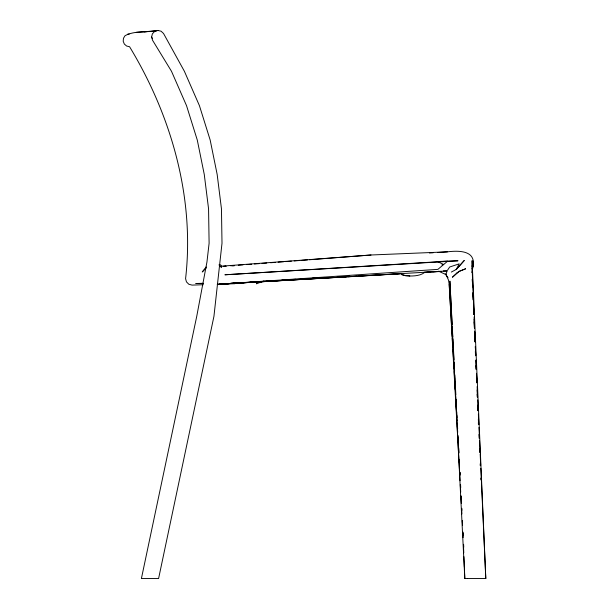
<?xml version="1.0" encoding="UTF-8"?>
<svg xmlns="http://www.w3.org/2000/svg" width="609" height="609" viewBox="0 0 609 609"><rect width="100%" height="100%" fill="white"/><g stroke="black" fill="none" stroke-linecap="round" stroke-linejoin="round"><path stroke-width="0.91" d="M472.089 272.581L472.097 260.675L485.799 578.55L467.552 578.55M472.858 263.111L473.178 261.276L472.234 269.109C477.852 251.296 461.234 250.093 447.417 251.844L371.01 254.996L221.021 266.217M472.325 266.932L473.147 262.388L472.249 272.558L473.178 261.276L472.432 267.922L473.147 262.388L472.318 266.057L473.14 262.799L472.272 265.463M472.241 269.14L473.147 262.388M472.234 266.795L472.546 264.953M472.318 267.222L473.14 262.799M151.611 37.096L152.372 33.845L154.656 31.417L157.853 30.45L161.103 31.211L163.539 33.495L184.39 71.283L199.432 105.677L210.181 140.07L217.169 174.456L221.463 208.849L222.003 243.242L213.942 316.322L158.591 578.55L141.402 578.55L196.745 316.322L206.953 261.984L209.108 243.242L208.567 208.849L204.266 174.456L197.286 140.07L186.537 105.677L171.494 71.283L152.577 40.293L151.611 37.096L152.463 38.466M452.183 336.434L449.183 284.213L448.483 280.041L446.009 274.613L447.021 270.967L443.322 270.898M447.554 270.175L449.663 267.008L459.194 263.849L456.217 269.49L451.33 272.063M206.215 266.978L202.249 271.972L206.185 267.96M144.226 31.843L157.853 30.45C147.127 32.802 134.909 30.29 125.051 35.703L123.46 38.268L123.201 41.275L124.35 44.069L126.642 46.04L129.58 46.748C171.411 115.748 194.857 197.78 185.585 278.656L186.453 281.876L188.813 284.236L192.041 285.103L203.239 284.738M424.656 272.444C420.393 275.656 414.927 276.006 409.788 276.022M447.021 270.967L217.367 284.258M256.564 282.043L256.572 283.733L263.91 280.985M441.868 264.907L443.679 264.504L437.422 261.535L458.021 260.774L224.904 274.788L447.653 261.154L437.894 269.368L219.088 284.213L259.906 281.571M225.985 266.186L223.145 266.407L225.977 266.27M230.727 265.821L234.518 265.532M238.309 265.235L243.044 264.869M246.835 264.58L251.578 264.215M254.425 263.994L259.16 263.628M262.007 263.408L266.742 263.042M270.533 262.753L275.276 262.388M278.115 262.167L283.809 261.725M285.705 261.581L291.391 261.139M294.231 260.918L299.917 260.485M301.813 260.34L307.499 259.898M309.395 259.754L371.01 254.996M147.226 31.599L136.279 32.346M232.6 265.836L234.495 265.714M429.436 253.017L433.22 252.765M437.955 252.461L447.417 251.844M261.801 281.449L267.503 281.084M271.294 280.833L276.996 280.467M281.739 280.163L286.489 279.851M292.183 279.485L295.982 279.242M301.676 278.869L305.474 278.625M312.12 278.199L314.967 278.016M322.557 277.521L324.46 277.399M219.088 284.213L292.929 279.683M294.817 279.569L301.447 279.166M305.231 278.93L310.917 278.587M315.645 278.298L320.38 278.001M327.01 277.597L329.85 277.422M337.424 276.958L340.264 276.783M347.838 276.319L349.726 276.204M358.252 275.687L360.14 275.565M222.886 283.992L231.435 283.497L222.879 283.992M252.324 282.279L235.234 283.276L253.222 282.249M259.921 281.838L346.354 276.813M348.249 276.707L356.798 276.204M358.701 276.098L399.534 273.723M424.229 272.292L430.875 271.903M432.778 271.789L440.376 271.348M260.804 281.815L401.133 273.745M423.894 272.436L440.962 271.454M127.639 34.15L129.237 34.066M217.246 284.289L234.983 283.71M203.376 283.322L195.801 283.489L203.368 283.413M230.796 283.139L237.419 283.078M467.301 578.55L464.819 578.55L449.884 281.038L452.167 324.627M465.497 578.55L464.819 578.55L464.431 569.042M438.594 271.188L446.009 274.613M219.712 264.565L221.075 265.288L221.486 267.663L218.936 264.877M445.217 273.791L448.034 277.757M452.289 338.338L452.784 346.879M452.944 349.726L453.378 357.323M453.545 360.17L454.032 368.719M454.2 371.566L454.634 379.163M454.801 382.01L455.235 389.608M455.456 393.406L455.836 400.052M456.057 403.851L456.438 410.496M456.704 415.239L457.032 420.941M457.306 425.683L457.686 432.329M457.96 437.079L458.288 442.773M458.562 447.524L458.889 453.218M459.27 459.864L459.49 463.662M459.978 472.211L460.092 474.106M449.183 284.213L459.498 470.308M459.605 472.211L460.077 480.752M460.29 484.551L460.709 492.148M460.922 495.947L461.34 503.544M461.607 508.287L461.919 513.988M462.284 520.634L462.551 525.377M463.129 535.821L462.969 532.974L463.137 537.678M463.601 544.37L463.761 547.217M452.266 326.515L452.814 336.944M452.913 338.832L453.408 348.31M453.56 351.157L454.009 359.683M454.154 362.522L454.603 371.048M454.801 374.839L455.25 383.365M455.448 387.157L455.852 394.739M456.095 399.474L456.445 406.104M456.742 411.791L457.039 417.477M457.344 423.164L457.641 428.85M457.991 435.481L458.288 441.167M458.638 447.798L458.881 452.533M459.277 460.115L459.483 463.906M459.924 472.432L460.077 475.271M460.571 484.749L460.724 487.588M461.173 496.122L461.317 498.961M461.82 508.439L461.919 510.327M463.061 532.121L463.16 534.017M472.896 292.472L473.246 300.07L472.889 293.416M473.498 305.779L473.886 314.328M474.099 319.078L474.487 327.634M474.7 332.385L475.127 341.893M475.34 346.643L475.728 355.199M475.941 359.949L476.367 369.457M476.542 373.256L476.969 382.764M477.144 386.563L477.616 397.015M477.738 399.869L478.21 410.321M478.385 414.128L478.857 424.58M478.986 427.434L479.458 437.886M479.58 440.733L480.098 452.144M480.181 454.04L480.699 465.451M480.828 468.298L481.338 479.702M481.422 481.605L485.799 578.55M473.49 307.674L473.772 314.328M474.091 321.933L474.335 327.634M474.7 336.191L474.936 341.893M475.34 351.393L475.5 355.199M475.941 365.651L476.101 369.457M476.542 379.909L476.664 382.764M477.151 394.168L477.273 397.015M477.753 408.426L477.829 410.321M478.354 422.676L478.438 424.58M472.279 272.383L474 314.092M474.122 316.931L474.594 328.304M474.708 331.151L475.142 341.58M475.34 346.315L475.728 355.793M475.926 360.536L476.276 369.069M476.55 375.7L476.824 382.338M477.144 389.92L477.418 396.558M477.768 405.084L478.004 410.771M478.354 419.304L478.552 424.047M478.986 434.468L479.138 438.259M479.572 448.688L479.732 452.479M480.196 463.852L480.28 465.748M480.79 478.073L480.866 479.968M462.437 520.573L462.551 523.42M463.411 544.332L463.769 552.888M463.921 556.687L464.355 567.146M256.572 281.891L256.572 283.733M405.579 275.656L401.483 274.522L405.548 275.671L409.796 275.946L405.579 275.656M464.195 260.568L456.217 269.49L464.195 260.568M456.758 273.114L452.426 277.247L459.102 271.401L465.565 268.805L459.102 271.401L456.758 273.114M472.645 286.763L472.302 279.166L472.607 286.763"/></g></svg>
